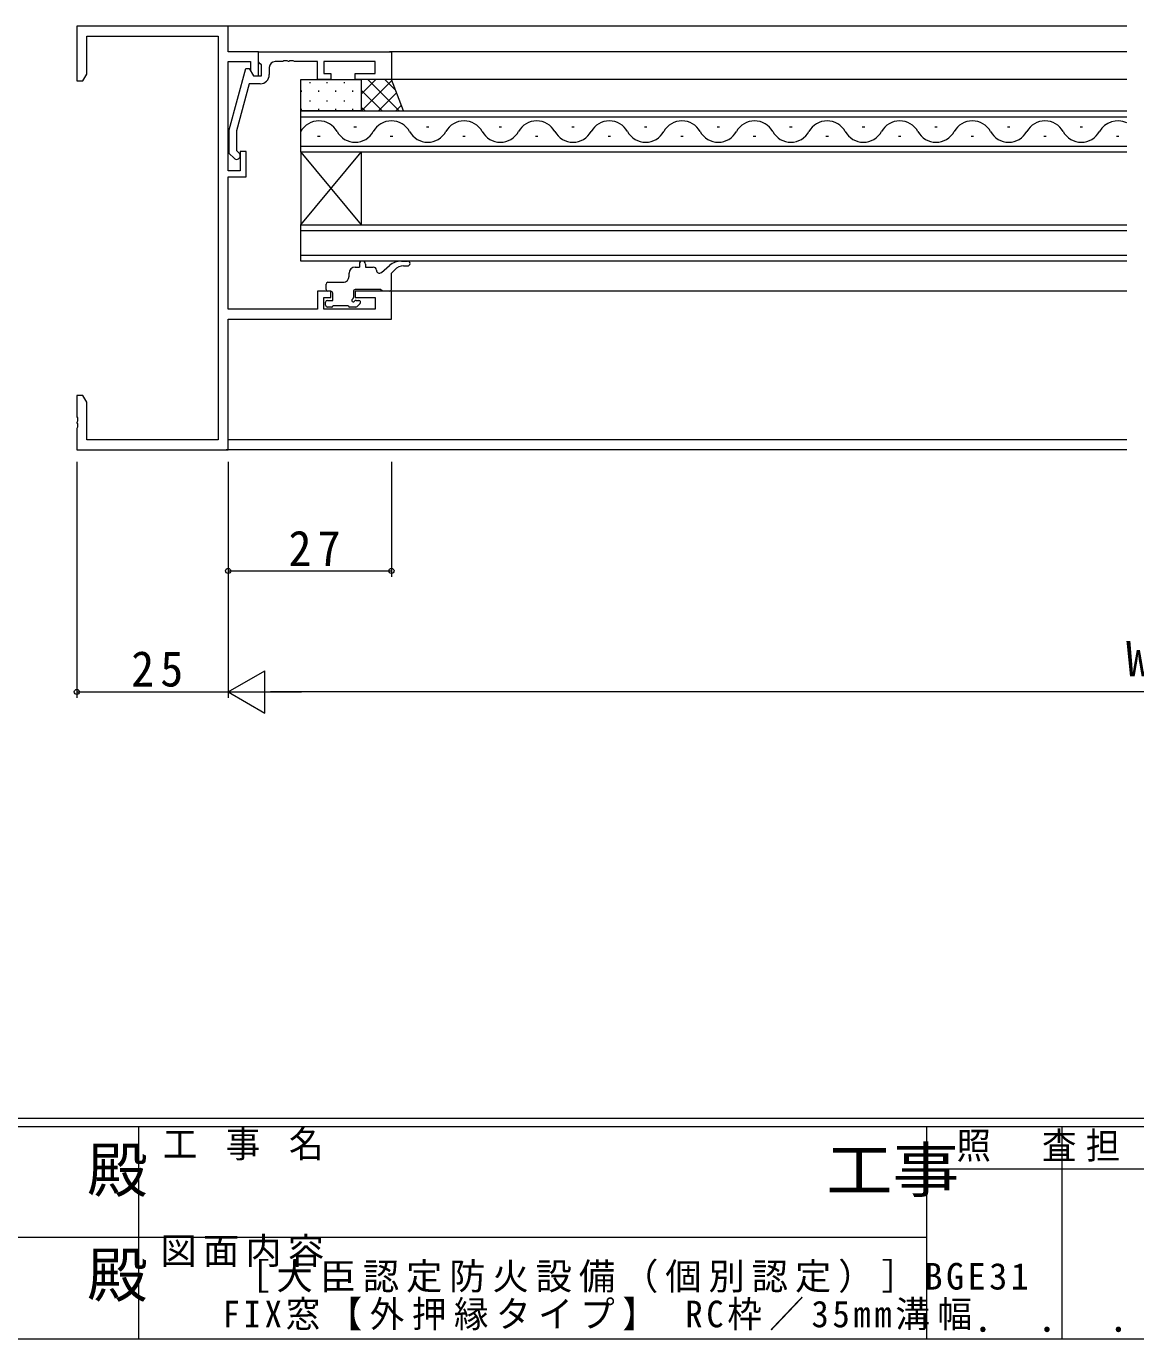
# Model space of a CAD drawing. Units: millimetres, scale not verified. Extents: x -594 to 199, y -420 to 144.
# Drawn here: x -224.8 to -41.4, y -420 to -203.1 of the extents above; entities that cross this region are included whole.
import ezdxf
from ezdxf.enums import TextEntityAlignment as Align

# ---------------------------------------------------------------- set-up
doc = ezdxf.new("R2010")
doc.units = ezdxf.units.MM
doc.header["$LTSCALE"] = 2
for name, color, linetype, lineweight in [('0-1_YKK_ZWAK', 7, 'Continuous', 9), ('0-3_YKK_11', 7, 'Continuous', 9), ('0-4_YKK_12', 2, 'Continuous', 9), ('0-5_YKK_13', 4, 'Continuous', 9), ('0-7_YKK_D', 6, 'Continuous', 9)]:
    doc.layers.add(name, color=color, linetype=linetype, lineweight=lineweight)
doc.layers.add('0-2_USER1', color=7, linetype='Continuous')
doc.styles.add('ＭＳ ゴシック', font='')
doc.styles.get('ＭＳ ゴシック').set_extended_font_data('MS Gothic')

msp = doc.modelspace()

# ---------------------------------------------------------------- linework, layer by layer
at = {"layer": '0-1_YKK_ZWAK'}
for p, q in [((178.8, -383.6), (-591.2, -383.6)), ((141, -385), (-591.2, -385)), ((-206.2, -385), (-206.2, -420)), ((-76, -385), (-76, -420)), ((-53.6, -385), (-53.6, -420)), ((-7.816, -391.999), (-76, -391.999)), ((-333.6, -403.199), (-204.8, -403.199)), ((-204.8, -403.199), (-76, -403.199)), ((-591.2, -420), (141, -420))]:
    msp.add_line(p, q, dxfattribs=at)
at = {"layer": '0-3_YKK_11'}
for p, q in [((-216.391, -203.116), (-216.391, -212.116)), ((-191.391, -203.116), (-216.391, -203.116)), ((-191.391, -207.316), (-191.391, -203.116)), ((-214.761, -204.746), (-193.021, -204.746)), ((-214.761, -211.025), (-214.761, -204.746)), ((-193.021, -204.746), (-193.021, -271.486)), ((-186.391, -207.316), (-191.391, -207.316)), ((-186.391, -211.316), (-186.391, -207.316)), ((-186.391, -209.016), (-186.391, -207.316)), ((-186.391, -207.316), (-164.391, -207.316)), ((-164.391, -207.316), (-164.391, -211.916)), ((-191.391, -208.946), (-187.691, -208.946)), ((-191.391, -227.016), (-191.391, -208.946)), ((-191.191, -220.219), (-188.484, -210.116)), ((-188.484, -210.116), (-187.884, -210.116)), ((-187.884, -210.116), (-187.191, -211.316)), ((-187.691, -208.946), (-187.691, -210.45)), ((-186.091, -209.316), (-186.391, -209.016)), ((-185.891, -209.516), (-186.091, -209.316)), ((-185.891, -211.316), (-185.891, -209.516)), ((-184.591, -209.946), (-184.591, -211.116)), ((-182.349, -208.946), (-183.591, -208.946)), ((-182.166, -208.826), (-182.349, -208.946)), ((-181.616, -208.826), (-182.166, -208.826)), ((-181.433, -208.946), (-181.616, -208.826)), ((-181.349, -208.946), (-181.433, -208.946)), ((-181.166, -208.826), (-181.349, -208.946)), ((-180.616, -208.826), (-181.166, -208.826)), ((-180.433, -208.946), (-180.616, -208.826)), ((-176.591, -208.946), (-180.433, -208.946)), ((-176.591, -211.916), (-176.591, -208.946)), ((-175.591, -208.946), (-175.591, -210.916)), ((-167.091, -208.946), (-175.591, -208.946)), ((-167.091, -210.916), (-167.091, -208.946)), ((-216.391, -212.116), (-215.391, -212.116)), ((-215.391, -212.116), (-214.761, -211.025)), ((-187.691, -210.45), (-187.191, -211.316)), ((-187.191, -211.316), (-186.391, -211.316)), ((-187.191, -211.316), (-185.891, -211.316)), ((-174.391, -211.916), (-176.591, -211.916)), ((-175.591, -210.916), (-174.391, -210.916)), ((-174.391, -210.916), (-174.391, -211.916)), ((-170.391, -210.916), (-167.091, -210.916)), ((-170.391, -211.916), (-170.391, -210.916)), ((-164.391, -211.916), (-170.391, -211.916)), ((-187.911, -212.616), (-189.991, -220.377)), ((-186.091, -212.616), (-187.911, -212.616)), ((-191.191, -224.165), (-191.191, -220.219)), ((-189.991, -220.377), (-189.991, -223.668)), ((-190.415, -224.94), (-191.191, -224.165)), ((-189.991, -223.668), (-189.567, -224.092)), ((-189.391, -223.816), (-189.391, -227.016)), ((-188.391, -223.816), (-189.391, -223.816)), ((-188.391, -228.016), (-188.391, -223.816)), ((-189.391, -227.016), (-191.391, -227.016)), ((-191.391, -228.016), (-188.391, -228.016)), ((-191.391, -249.886), (-191.391, -228.016)), ((-176.591, -246.916), (-176.591, -249.886)), ((-174.391, -246.916), (-176.591, -246.916)), ((-174.391, -247.916), (-174.391, -246.916)), ((-170.391, -246.916), (-170.391, -247.916)), ((-164.391, -246.916), (-170.391, -246.916)), ((-164.391, -251.516), (-164.391, -246.916)), ((-175.591, -247.916), (-174.391, -247.916)), ((-175.591, -249.886), (-175.591, -247.916)), ((-170.391, -247.916), (-167.091, -247.916)), ((-167.091, -247.916), (-167.091, -249.886)), ((-176.591, -249.886), (-191.391, -249.886)), ((-191.391, -251.516), (-164.391, -251.516)), ((-191.391, -273.116), (-191.391, -251.516)), ((-167.091, -249.886), (-175.591, -249.886)), ((-216.391, -264.116), (-216.391, -267.658)), ((-215.391, -264.116), (-216.391, -264.116)), ((-214.761, -265.207), (-215.391, -264.116)), ((-214.761, -271.486), (-214.761, -265.207)), ((-216.391, -267.658), (-216.271, -267.841)), ((-216.271, -268.391), (-216.391, -268.574)), ((-216.391, -268.574), (-216.391, -268.658)), ((-216.391, -268.658), (-216.271, -268.841)), ((-216.271, -267.841), (-216.271, -268.391)), ((-216.271, -268.841), (-216.271, -269.391)), ((-216.271, -269.391), (-216.391, -269.574)), ((-216.391, -269.574), (-216.391, -273.116)), ((-216.391, -273.116), (-191.391, -273.116)), ((-193.021, -271.486), (-214.761, -271.486))]:
    msp.add_line(p, q, dxfattribs=at)
for centre, radius, start, end in [((-183.591, -209.946), 1, 90, 179.99998), ((-186.091, -211.116), 1.5, 270, 359.99998), ((-189.991, -224.516), 0.6, 224.99998, 45)]:
    msp.add_arc(centre, radius, start, end, dxfattribs=at)
at = {"layer": '0-4_YKK_12'}
for p, q in [((-42.891, -203.116), (-191.691, -203.116)), ((-42.891, -207.316), (-164.691, -207.316)), ((-42.891, -211.916), (-164.891, -211.916)), ((-179.391, -217.116), (-42.891, -217.116)), ((-179.391, -223.916), (-179.391, -217.116)), ((-42.891, -218.116), (-179.391, -218.116)), ((-170.591, -219.756), (-170.191, -219.756)), ((-158.591, -219.756), (-158.191, -219.756)), ((-146.591, -219.756), (-146.191, -219.756)), ((-134.591, -219.756), (-134.191, -219.756)), ((-122.591, -219.756), (-122.191, -219.756)), ((-110.591, -219.756), (-110.191, -219.756)), ((-98.591, -219.756), (-98.191, -219.756)), ((-86.591, -219.756), (-86.191, -219.756)), ((-74.591, -219.756), (-74.191, -219.756)), ((-62.591, -219.756), (-62.191, -219.756)), ((-50.591, -219.756), (-50.191, -219.756)), ((-179.391, -222.916), (-42.891, -222.916)), ((-176.591, -221.276), (-176.191, -221.276)), ((-164.591, -221.276), (-164.191, -221.276)), ((-152.591, -221.276), (-152.191, -221.276)), ((-140.591, -221.276), (-140.191, -221.276)), ((-128.591, -221.276), (-128.191, -221.276)), ((-116.591, -221.276), (-116.191, -221.276)), ((-104.591, -221.276), (-104.191, -221.276)), ((-92.591, -221.276), (-92.191, -221.276)), ((-80.591, -221.276), (-80.191, -221.276)), ((-68.591, -221.276), (-68.191, -221.276)), ((-56.591, -221.276), (-56.191, -221.276)), ((-44.591, -221.276), (-44.191, -221.276)), ((-42.891, -223.916), (-179.391, -223.916)), ((-179.391, -235.916), (-169.391, -223.916)), ((-179.391, -223.916), (-169.391, -235.916)), ((-179.391, -223.916), (-179.391, -235.916)), ((-169.391, -223.916), (-169.391, -235.916)), ((-179.391, -235.916), (-42.891, -235.916)), ((-179.391, -241.916), (-179.391, -235.916)), ((-42.891, -236.916), (-179.391, -236.916)), ((-179.391, -240.916), (-42.891, -240.916)), ((-42.891, -241.916), (-179.391, -241.916)), ((-42.891, -246.916), (-164.691, -246.916)), ((-42.891, -273.116), (-191.691, -273.116)), ((-42.891, -271.486), (-191.391, -271.486))]:
    msp.add_line(p, q, dxfattribs=at)
for centre, start, end in [((-176.391, -222.193), 29.20253, 150.79745), ((-164.391, -222.193), 29.20253, 150.79745), ((-152.391, -222.193), 29.20253, 150.79745), ((-140.391, -222.193), 29.20253, 150.79745), ((-128.391, -222.193), 29.20253, 150.79745), ((-116.391, -222.193), 29.20253, 150.79745), ((-104.391, -222.193), 29.20253, 150.79745), ((-92.391, -222.193), 29.20253, 150.79745), ((-80.391, -222.193), 29.20253, 150.79745), ((-68.391, -222.193), 29.20253, 150.79745), ((-56.391, -222.193), 29.20253, 150.79745), ((-44.391, -222.193), 64.12239, 150.79745), ((-170.391, -218.839), 209.20253, 330.79745), ((-158.391, -218.839), 209.20253, 330.79745), ((-146.391, -218.839), 209.20253, 330.79745), ((-134.391, -218.839), 209.20253, 330.79745), ((-122.391, -218.839), 209.20253, 330.79745), ((-110.391, -218.839), 209.20253, 330.79745), ((-98.391, -218.839), 209.20253, 330.79745), ((-86.391, -218.839), 209.20253, 330.79745), ((-74.391, -218.839), 209.20253, 330.79745), ((-62.391, -218.839), 209.20253, 330.79745), ((-50.391, -218.839), 209.20253, 330.79745)]:
    msp.add_arc(centre, 3.437, start, end, dxfattribs=at)
at = {"layer": '0-5_YKK_13'}
for p, q in [((-179.391, -211.916), (-169.391, -211.916)), ((-179.391, -217.116), (-179.391, -211.916)), ((-177.881, -212.336), (-177.881, -212.536)), ((-175.051, -212.336), (-175.051, -212.536)), ((-172.221, -212.336), (-172.221, -212.536)), ((-169.391, -211.916), (-169.391, -217.116)), ((-164.391, -211.916), (-169.391, -211.916)), ((-169.391, -211.916), (-169.391, -217.116)), ((-166.985, -211.916), (-169.391, -214.323)), ((-164.326, -212.086), (-169.356, -217.116)), ((-163.108, -217.116), (-168.308, -211.916)), ((-163.711, -213.685), (-165.48, -211.916)), ((-162.391, -217.116), (-164.391, -211.916)), ((-179.296, -213.751), (-179.296, -213.951)), ((-176.466, -213.751), (-176.466, -213.951)), ((-173.636, -213.751), (-173.636, -213.951)), ((-170.806, -213.751), (-170.806, -213.951)), ((-165.937, -217.116), (-169.391, -213.662)), ((-163.54, -214.129), (-166.528, -217.116)), ((-179.296, -216.781), (-179.296, -216.981)), ((-177.881, -215.366), (-177.881, -215.566)), ((-176.466, -216.781), (-176.466, -216.981)), ((-175.051, -215.366), (-175.051, -215.566)), ((-173.636, -216.781), (-173.636, -216.981)), ((-172.221, -215.366), (-172.221, -215.566)), ((-170.806, -216.781), (-170.806, -216.981)), ((-168.765, -217.116), (-169.391, -216.49)), ((-162.754, -216.171), (-163.699, -217.116)), ((-169.391, -217.116), (-179.391, -217.116)), ((-169.391, -217.116), (-162.391, -217.116)), ((-169.691, -242.416), (-169.691, -242.916)), ((-168.691, -242.416), (-168.691, -242.916)), ((-166.067, -243.797), (-164.691, -242.629)), ((-162.75, -241.916), (-161.728, -241.916)), ((-162.394, -242.716), (-161.728, -242.716)), ((-171.391, -244.416), (-171.391, -243.916)), ((-170.391, -242.916), (-169.691, -242.916)), ((-168.691, -242.916), (-167.391, -242.916)), ((-164.391, -243.916), (-163.847, -243.341)), ((-164.391, -246.616), (-164.391, -243.916)), ((-175.191, -246.616), (-175.191, -245.716)), ((-174.891, -245.416), (-172.225, -245.416)), ((-174.391, -246.916), (-174.891, -246.916)), ((-174.091, -248.416), (-174.091, -247.216)), ((-170.691, -246.916), (-170.691, -247.955)), ((-164.691, -246.916), (-165.891, -246.916)), ((-175.291, -249.216), (-175.291, -248.716)), ((-174.991, -248.416), (-174.091, -248.416)), ((-171.491, -249.316), (-174.091, -249.316)), ((-170.23, -248.416), (-169.791, -248.416)), ((-169.579, -248.928), (-170.079, -249.428)), ((-174.291, -249.516), (-174.991, -249.516)), ((-170.291, -249.516), (-171.291, -249.516))]:
    msp.add_line(p, q, dxfattribs=at)
msp.add_lwpolyline([(-165.891, -246.916), (-166.191, -246.616), (-170.391, -246.616)], dxfattribs=at)
for centre, radius, start, end in [((-169.191, -242.416), 0.5, 0, 180), ((-162.75, -244.916), 3, 90, 130.32854), ((-162.394, -244.716), 2, 90, 136.56767), ((-161.728, -242.316), 0.4, 270, 90), ((-172.391, -244.416), 1, 270, 0), ((-170.391, -243.916), 1, 90, 180), ((-167.391, -243.416), 0.5, 0, 90), ((-166.391, -243.416), 0.5, 180, 310.32854), ((-174.891, -245.716), 0.3, 90, 180), ((-174.891, -246.616), 0.3, 180, 270), ((-174.391, -247.216), 0.3, 0, 90), ((-170.391, -246.916), 0.3, 90, 180), ((-164.691, -246.616), 0.3, 270, 0), ((-174.991, -248.716), 0.3, 90, 180), ((-174.991, -249.216), 0.3, 180, 270), ((-174.291, -249.316), 0.2, 270, 0), ((-171.291, -249.316), 0.2, 180, 270), ((-170.691, -248.416), 0.25, 123.05573, 326.94426), ((-170.991, -247.955), 0.3, 303.05573, 0), ((-170.23, -248.716), 0.3, 90, 146.94426), ((-169.791, -248.716), 0.3, 314.99998, 90), ((-170.291, -249.216), 0.3, 270, 314.99998)]:
    msp.add_arc(centre, radius, start, end, dxfattribs=at)
at = {"layer": '0-7_YKK_D'}
for p, q in [((-216.391, -275.116), (-216.391, -314.116)), ((-191.391, -275.116), (-191.391, -294.116)), ((-191.391, -275.116), (-191.391, -314.116)), ((-191.391, -275.116), (-191.391, -314.116)), ((-164.391, -275.116), (-164.391, -294.116)), ((-191.391, -293.116), (-164.391, -293.116)), ((-191.391, -313.116), (-185.329, -309.616)), ((-185.329, -316.616), (-185.329, -309.616)), ((-216.391, -313.116), (-191.391, -313.116)), ((-191.391, -313.116), (-179.267, -313.116)), ((-191.391, -313.116), (-185.329, -316.616)), ((101.609, -313.116), (-184.391, -313.116))]:
    msp.add_line(p, q, dxfattribs=at)
for centre in [(-191.391, -293.116), (-164.391, -293.116), (-216.391, -313.116)]:
    msp.add_circle(centre, 0.425, dxfattribs=at)

# ---------------------------------------------------------------- texts
at = {"layer": '0-1_YKK_ZWAK', "color": 3, "style": 'ＭＳ ゴシック'}
for p in [(-214.682, -397.956), (-214.682, -415.278)]:
    msp.add_text('殿', height=7.331, dxfattribs=at).set_placement(p, align=Align.BOTTOM_LEFT)
at = {"layer": '0-1_YKK_ZWAK', "color": 3, "style": 'ＭＳ ゴシック', "width": 1.1}
msp.add_text('工事', height=7.331, dxfattribs=at).set_placement((-92.569, -397.956), align=Align.BOTTOM_LEFT)
at = {"layer": '0-1_YKK_ZWAK', "char_height": 4.399, "attachment_point": 7, "style": 'ＭＳ ゴシック'}
for s, insert in [('\\T1.22;\\W0.95;工\\~事\\~名', (-202.188, -390.533)), ('\\T1.24;\\W0.95;照\\~\\~査', (-71.011, -390.78)), ('\\T1.24;\\W0.95;担\\~\\~当', (-49.645, -390.78)), ('\\T1.17;図面内容', (-202.583, -408.148)), ('\\T1.24;\\W0.95;\\~．\\~．', (-71.545, -418.946)), ('\\T1.24;\\W0.95;\\~．\\~．', (-49.145, -418.946))]:
    msp.add_mtext(s, dxfattribs=dict(at, insert=insert))
at = {"layer": '0-2_USER1', "char_height": 4.399, "attachment_point": 7, "style": 'ＭＳ ゴシック'}
for s, insert in [('\\T1.19;［大臣認定防火設備（個別認定）］BGE31', (-190.543, -412.449)), ('\\T1.22;\\W0.95;FIX窓【外押縁タイプ】\\~RC枠／35mm溝幅', (-192.283, -418.625))]:
    msp.add_mtext(s, dxfattribs=dict(at, insert=insert))
at = {"layer": '0-7_YKK_D', "color": 7, "style": 'ＭＳ ゴシック'}
msp.add_text('W', height=5.865, dxfattribs=at).set_placement((-42.991, -312.316), align=Align.BOTTOM_LEFT)
at = {"layer": '0-7_YKK_D', "color": 7, "char_height": 5.865, "attachment_point": 7, "style": 'ＭＳ ゴシック'}
for s, insert in [('\\T1.27;\\W0.95;27', (-181.411, -292.316)), ('\\T1.27;\\W0.95;25', (-207.411, -312.316))]:
    msp.add_mtext(s, dxfattribs=dict(at, insert=insert))

doc.saveas('drawing.dxf')
